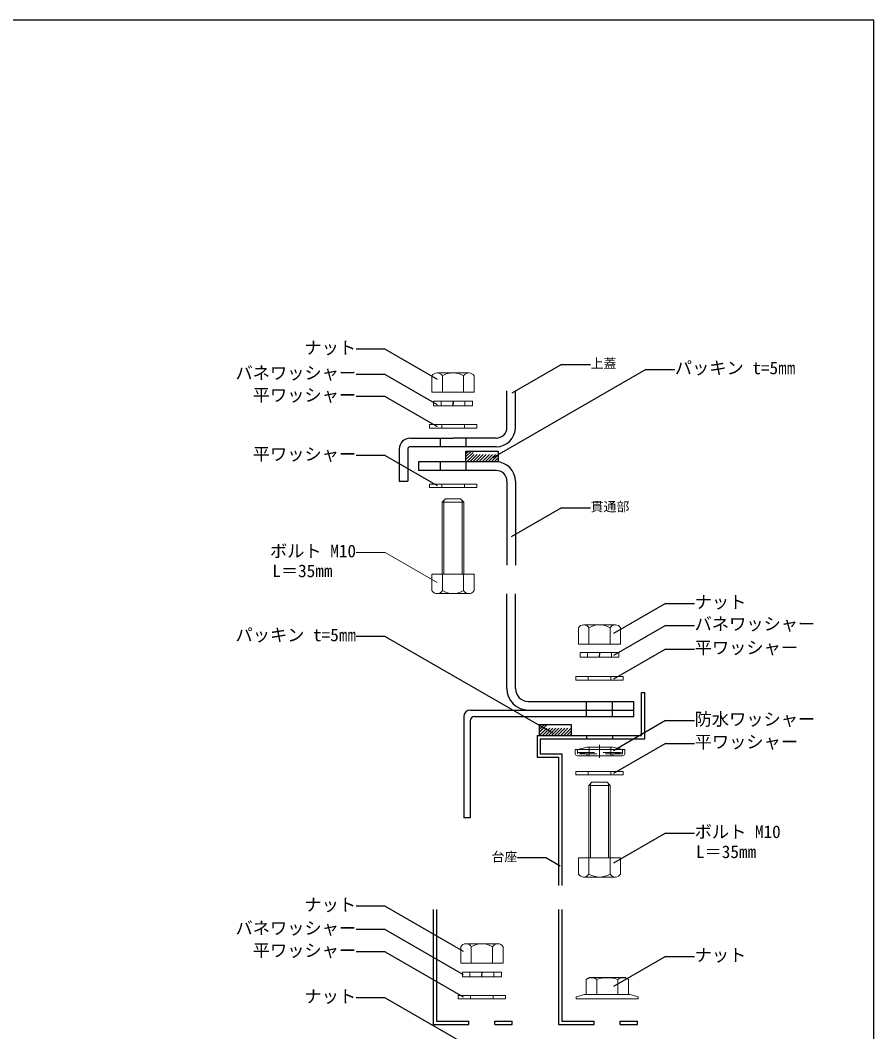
# Model space of a CAD drawing. Units: millimetres on the paper, enlarged 10 times, with parts at other scales. Extents: x -4421 to 4043, y -1481 to 1279.
# Drawn here: x 3052 to 4043, y 105 to 1279 of the extents above; entities that cross this region are included whole.
import ezdxf
from ezdxf.enums import TextEntityAlignment as Align

# ---------------------------------------------------------------- set-up
doc = ezdxf.new("R2010")
doc.units = ezdxf.units.MM
doc.header["$LTSCALE"] = 10
for name, pattern in [('CHAIN1', [8, 5, -1, 1, -1]), ('DASHED1', [1.8, 1.2, -0.6]), ('DASHED2', [3, 2, -1])]:
    doc.linetypes.add(name, pattern=pattern)
for name, color, linetype in [('0-F_図面枠', 7, 'Continuous'), ('F-0_FRP', 4, 'Continuous'), ('F-1_SUS', 7, 'Continuous'), ('F-8_FRP部位名', 2, 'Continuous'), ('F-9_SUS部位名', 2, 'Continuous'), ('F-A_金物名称', 3, 'Continuous')]:
    doc.layers.add(name, color=color, linetype=linetype)
doc.layers.add('F-2_金物', color=7, linetype='Continuous', lineweight=18)
doc.layers.add('F-3', color=7, linetype='Continuous', lineweight=18)
doc.styles.add('ＭＳ ゴシック', font='')
doc.styles.get('ＭＳ ゴシック').set_extended_font_data('MS Gothic')

msp = doc.modelspace()

# ---------------------------------------------------------------- linework, layer by layer
at = {"layer": '0-F_図面枠'}
for p, q in [((4042.93, 1279.02), (42.93, 1279.02)), ((4042.93, -1480.98), (4042.93, 1279.02))]:
    msp.add_line(p, q, dxfattribs=at)
at = {"layer": 'F-0_FRP'}
for p, q in [((3617.08, 806.39), (3617.08, 848.89)), ((3627.08, 806.39), (3627.08, 848.89)), ((3504.58, 793.89), (3554.58, 793.89)), ((3539.58, 793.89), (3539.58, 783.89)), ((3604.58, 793.89), (3554.58, 793.89)), ((3569.58, 793.89), (3569.58, 783.89)), ((3502.08, 781.39), (3502.08, 743.89)), ((3604.58, 783.89), (3504.58, 783.89)), ((3514.58, 766.39), (3514.58, 756.39)), ((3604.58, 766.39), (3514.58, 766.39)), ((3539.58, 766.39), (3539.58, 756.39)), ((3569.58, 766.39), (3569.58, 756.39)), ((3554.58, 756.39), (3514.58, 756.39)), ((3604.58, 756.39), (3554.58, 756.39)), ((3617.08, 743.89), (3617.08, 646.39)), ((3627.08, 743.89), (3627.08, 646.39)), ((3617.08, 503.28), (3617.08, 613.28)), ((3627.08, 503.28), (3627.08, 613.28)), ((3709.58, 470.78), (3709.58, 488.28)), ((3739.58, 470.78), (3739.58, 488.28)), ((3764.58, 470.78), (3764.58, 488.28)), ((3567.08, 470.78), (3567.08, 353.28)), ((3574.58, 478.28), (3642.08, 478.28)), ((3579.58, 470.78), (3764.58, 470.78)), ((3642.08, 478.28), (3764.58, 478.28)), ((3709.58, 470.78), (3739.58, 470.78)), ((3739.58, 470.78), (3764.58, 470.78)), ((3574.58, 465.78), (3574.58, 353.28)), ((3574.58, 353.28), (3567.08, 353.28))]:
    msp.add_line(p, q, dxfattribs=at)
at = {"layer": 'F-0_FRP', "linetype": 'DASHED1'}
for p, q in [((3569.58, 768.95), (3579.52, 778.89)), ((3569.58, 772.49), (3575.98, 778.89)), ((3569.58, 776.02), (3572.45, 778.89)), ((3569.58, 768.95), (3579.52, 778.89)), ((3569.58, 772.49), (3575.98, 778.89)), ((3569.58, 776.02), (3572.45, 778.89)), ((3570.55, 766.39), (3583.05, 778.89)), ((3570.55, 766.39), (3583.05, 778.89)), ((3574.09, 766.39), (3586.59, 778.89)), ((3574.09, 766.39), (3586.59, 778.89)), ((3577.62, 766.39), (3590.12, 778.89)), ((3577.62, 766.39), (3590.12, 778.89)), ((3581.16, 766.39), (3593.66, 778.89)), ((3581.16, 766.39), (3593.66, 778.89)), ((3584.7, 766.39), (3597.2, 778.89)), ((3584.7, 766.39), (3597.2, 778.89)), ((3588.23, 766.39), (3600.73, 778.89)), ((3588.23, 766.39), (3600.73, 778.89)), ((3591.77, 766.39), (3604.27, 778.89)), ((3591.77, 766.39), (3604.27, 778.89)), ((3595.3, 766.39), (3607.08, 778.17)), ((3595.3, 766.39), (3607.08, 778.17)), ((3598.84, 766.39), (3607.08, 774.63)), ((3598.84, 766.39), (3607.08, 774.63)), ((3602.37, 766.39), (3607.08, 771.09)), ((3602.37, 766.39), (3607.08, 771.09)), ((3605.91, 766.39), (3607.08, 767.56)), ((3605.91, 766.39), (3607.08, 767.56))]:
    msp.add_line(p, q, dxfattribs=at)
at = {"layer": 'F-0_FRP'}
for points in [[(3492.08, 781.39), (3492.08, 743.89), (3502.08, 743.89)], [(3642.08, 488.28), (3761.61, 488.28), (3764.58, 488.28)]]:
    msp.add_lwpolyline(points, dxfattribs=at)
msp.add_lwpolyline([(3607.08, 766.39), (3569.58, 766.39), (3569.58, 778.89), (3607.08, 778.89)], close=True, dxfattribs=at)
msp.add_lwpolyline([(3607.08, 766.39), (3569.58, 766.39), (3569.58, 778.89), (3607.08, 778.89)], close=True, dxfattribs=at)
for centre, radius, start, end in [((3604.58, 806.39), 12.5, 270, 0), ((3604.58, 806.39), 22.5, 270, 0), ((3504.58, 781.39), 12.5, 90, 180), ((3504.58, 781.39), 2.5, 90, 180), ((3604.58, 743.89), 22.5, 0, 90), ((3604.58, 743.89), 12.5, 0, 90), ((3642.08, 503.28), 25, 180, 270), ((3642.08, 503.28), 15, 180, 270), ((3574.58, 470.78), 7.5, 90, 180), ((3579.58, 465.78), 5, 90, 180), ((3579.58, 465.78), 5, 90, 180)]:
    msp.add_arc(centre, radius, start, end, dxfattribs=at)
at = {"layer": 'F-1_SUS'}
for p, q in [((3773.33, 498.78), (3777.08, 498.78)), ((3773.33, 448.78), (3773.33, 498.78)), ((3652.08, 448.78), (3773.33, 448.78)), ((3652.08, 448.78), (3652.08, 423.78)), ((3709.58, 448.78), (3709.58, 445.03)), ((3739.58, 448.78), (3739.58, 445.03)), ((3655.83, 445.03), (3709.58, 445.03)), ((3655.83, 445.03), (3655.83, 427.53)), ((3709.58, 445.03), (3739.58, 445.03)), ((3652.08, 423.78), (3677.08, 423.78)), ((3655.83, 427.53), (3680.83, 427.53)), ((3677.08, 423.78), (3677.08, 274.75)), ((3680.83, 427.53), (3680.83, 274.75)), ((3531.57, 246.61), (3531.57, 113.31)), ((3535.32, 246.61), (3535.32, 117.06)), ((3677.08, 246.61), (3677.08, 113.31)), ((3680.83, 246.61), (3680.83, 117.06)), ((3535.32, 117.06), (3573.07, 117.06)), ((3677.08, 113.31), (3718.58, 113.31)), ((3680.83, 117.06), (3718.58, 117.06)), ((3718.58, 113.31), (3718.58, 117.06)), ((3748.58, 117.06), (3768.58, 117.06)), ((3748.58, 113.31), (3748.58, 117.06)), ((3748.58, 113.31), (3768.58, 113.31)), ((3768.58, 113.31), (3768.58, 117.06))]:
    msp.add_line(p, q, dxfattribs=at)
at = {"layer": 'F-1_SUS', "color": 4, "linetype": 'DASHED1'}
for p, q in [((3654.58, 459.18), (3656.67, 461.28)), ((3654.58, 455.65), (3660.21, 461.28)), ((3654.58, 452.11), (3663.74, 461.28)), ((3654.78, 448.78), (3667.28, 461.28)), ((3658.31, 448.78), (3670.81, 461.28)), ((3661.85, 448.78), (3674.35, 461.28)), ((3665.38, 448.78), (3677.88, 461.28)), ((3668.92, 448.78), (3681.42, 461.28)), ((3672.45, 448.78), (3684.95, 461.28)), ((3675.99, 448.78), (3688.49, 461.28)), ((3679.52, 448.78), (3692.02, 461.28)), ((3683.06, 448.78), (3692.08, 457.79)), ((3686.6, 448.78), (3692.08, 454.26)), ((3690.13, 448.78), (3692.08, 450.72))]:
    msp.add_line(p, q, dxfattribs=at)
at = {"layer": 'F-1_SUS', "color": 4}
for p, q in [((3654.58, 461.28), (3654.58, 448.78)), ((3692.08, 461.28), (3654.58, 461.28)), ((3654.58, 461.28), (3654.58, 448.78)), ((3692.08, 461.28), (3654.58, 461.28)), ((3692.08, 448.78), (3692.08, 461.28)), ((3692.08, 448.78), (3692.08, 461.28)), ((3654.58, 448.78), (3692.08, 448.78)), ((3654.58, 448.78), (3692.08, 448.78)), ((3657.04, 456.28), (3657.08, 456.28)), ((3657.04, 456.28), (3657.08, 456.28))]:
    msp.add_line(p, q, dxfattribs=at)
at = {"layer": 'F-1_SUS'}
for points in [[(3739.58, 445.03), (3777.08, 445.03), (3777.08, 498.78)], [(3531.57, 113.31), (3573.07, 113.31), (3573.07, 117.06)], [(3603.07, 113.31), (3603.07, 117.06), (3623.07, 117.06)], [(3603.07, 113.31), (3623.07, 113.31), (3623.07, 117.06)]]:
    msp.add_lwpolyline(points, dxfattribs=at)
at = {"layer": 'F-2_金物'}
for p, q in [((3572.98, 869.69), (3536.17, 869.69)), ((3530.04, 847.19), (3530.04, 866.15)), ((3542.31, 847.19), (3542.31, 866.15)), ((3566.84, 847.19), (3566.84, 866.15)), ((3579.11, 847.19), (3579.11, 866.15)), ((3579.11, 847.19), (3530.04, 847.19)), ((3553.97, 847.19), (3532.24, 847.19)), ((3578.24, 847.19), (3559.35, 847.19)), ((3531.95, 836.9), (3531.95, 831.4)), ((3531.95, 836.9), (3554.58, 836.9)), ((3540.7, 836.9), (3540.7, 831.4)), ((3554.58, 836.9), (3554.09, 831.4)), ((3555.06, 836.9), (3554.58, 831.4)), ((3555.06, 836.9), (3577.2, 836.9)), ((3568.45, 836.9), (3568.45, 831.4)), ((3577.2, 836.9), (3577.2, 831.4)), ((3531.95, 831.4), (3554.09, 831.4)), ((3551.12, 831.4), (3532.24, 831.4)), ((3554.58, 831.4), (3577.2, 831.4)), ((3527.08, 809.61), (3582.08, 809.61)), ((3527.08, 809.61), (3527.08, 805.61)), ((3582.08, 805.61), (3527.08, 805.61)), ((3541.45, 809.61), (3541.45, 805.61)), ((3567.7, 809.61), (3567.7, 805.61)), ((3582.08, 805.61), (3582.08, 809.61)), ((3527.08, 740.64), (3527.08, 736.64)), ((3527.08, 740.64), (3582.08, 740.64)), ((3541.45, 740.64), (3541.45, 736.64)), ((3567.7, 740.64), (3567.7, 736.64)), ((3582.08, 736.64), (3582.08, 740.64)), ((3582.08, 736.64), (3527.08, 736.64)), ((3742.98, 577.26), (3706.17, 577.26)), ((3700.04, 554.76), (3700.04, 573.72)), ((3712.31, 554.76), (3712.31, 573.72)), ((3736.84, 554.76), (3736.84, 573.72)), ((3749.11, 554.76), (3749.11, 573.72)), ((3749.11, 554.76), (3700.04, 554.76)), ((3723.97, 554.76), (3702.24, 554.76)), ((3748.24, 554.76), (3729.35, 554.76)), ((3701.95, 545.28), (3724.58, 545.28)), ((3701.95, 545.28), (3701.95, 539.78)), ((3710.7, 545.28), (3710.7, 539.78)), ((3724.58, 545.28), (3724.09, 539.78)), ((3725.06, 545.28), (3724.58, 539.78)), ((3725.06, 545.28), (3747.2, 545.28)), ((3738.45, 545.28), (3738.45, 539.78)), ((3747.2, 545.28), (3747.2, 539.78)), ((3701.95, 539.78), (3724.09, 539.78)), ((3721.12, 539.78), (3702.24, 539.78)), ((3724.58, 539.78), (3747.2, 539.78)), ((3697.08, 517.18), (3697.08, 513.18)), ((3697.08, 517.18), (3752.08, 517.18)), ((3711.45, 517.18), (3711.45, 513.18)), ((3737.7, 517.18), (3737.7, 513.18)), ((3752.08, 513.18), (3752.08, 517.18)), ((3752.08, 513.18), (3697.08, 513.18)), ((3751.38, 425.17), (3698.88, 425.17)), ((3697.08, 407.16), (3752.08, 407.16)), ((3697.08, 407.16), (3697.08, 403.16)), ((3752.08, 403.16), (3697.08, 403.16)), ((3711.45, 407.16), (3711.45, 403.16)), ((3737.7, 407.16), (3737.7, 403.16)), ((3752.08, 403.16), (3752.08, 407.16)), ((3715.83, 394.42), (3712.08, 390.67)), ((3712.08, 390.67), (3712.08, 306.92)), ((3712.08, 390.67), (3737.08, 390.67)), ((3733.33, 394.42), (3715.83, 394.42)), ((3737.08, 390.67), (3733.33, 394.42)), ((3737.08, 306.92), (3737.08, 390.67)), ((3700.04, 306.92), (3700.04, 287.96)), ((3749.11, 306.92), (3700.04, 306.92)), ((3712.31, 306.92), (3712.31, 287.96)), ((3736.84, 306.92), (3736.84, 287.96)), ((3749.11, 306.92), (3749.11, 287.96)), ((3563.53, 184.53), (3563.53, 203.49)), ((3606.47, 207.03), (3569.67, 207.03)), ((3575.8, 184.53), (3575.8, 203.49)), ((3600.34, 184.53), (3600.34, 203.49)), ((3612.61, 184.53), (3612.61, 203.49)), ((3612.61, 184.53), (3563.53, 184.53)), ((3587.47, 184.53), (3565.73, 184.53)), ((3611.73, 184.53), (3592.84, 184.53)), ((3565.45, 174.17), (3565.45, 168.67)), ((3565.45, 174.17), (3588.07, 174.17)), ((3565.45, 168.67), (3587.59, 168.67)), ((3584.62, 168.67), (3565.73, 168.67)), ((3574.2, 174.17), (3574.2, 168.67)), ((3588.07, 174.17), (3587.59, 168.67)), ((3588.56, 174.17), (3588.07, 168.67)), ((3588.07, 168.67), (3610.7, 168.67)), ((3588.56, 174.17), (3610.7, 174.17)), ((3601.95, 174.17), (3601.95, 168.67)), ((3610.7, 174.17), (3610.7, 168.67)), ((3709.04, 165.7), (3712.95, 167.96)), ((3709.04, 165.7), (3709.04, 147.96)), ((3712.95, 167.96), (3754.2, 167.96)), ((3721.31, 165.7), (3721.31, 147.96)), ((3745.84, 165.7), (3745.84, 147.96)), ((3758.11, 165.7), (3754.2, 167.96)), ((3758.11, 165.7), (3758.11, 147.96)), ((3560.57, 146.96), (3615.57, 146.96)), ((3560.57, 146.96), (3560.57, 142.96)), ((3615.57, 142.96), (3560.57, 142.96)), ((3574.95, 146.96), (3574.95, 142.96)), ((3601.2, 146.96), (3601.2, 142.96)), ((3615.57, 142.96), (3615.57, 146.96)), ((3707.33, 147.96), (3697.67, 145.46)), ((3697.67, 145.46), (3697.67, 142.96)), ((3707.33, 142.96), (3697.67, 142.96)), ((3707.33, 147.96), (3759.83, 147.96)), ((3707.33, 147.96), (3759.83, 147.96)), ((3707.33, 147.96), (3759.83, 147.96)), ((3707.33, 142.96), (3759.83, 142.96)), ((3759.83, 147.96), (3769.48, 145.46)), ((3759.83, 142.96), (3769.48, 142.96)), ((3769.48, 145.46), (3769.48, 142.96))]:
    msp.add_line(p, q, dxfattribs=at)
at = {"layer": 'F-2_金物', "color": 4}
for p, q in [((3698.88, 432.67), (3710.13, 435.17)), ((3737.76, 425.17), (3737.76, 435.17)), ((3714.08, 392.67), (3714.08, 306.92)), ((3735.08, 306.92), (3735.08, 392.67))]:
    msp.add_line(p, q, dxfattribs=at)
at = {"layer": 'F-2_金物', "color": 4, "linetype": 'DASHED2'}
for p, q in [((3712.51, 425.17), (3712.51, 435.17)), ((3698.88, 432.67), (3698.88, 431.42)), ((3710.13, 426.42), (3710.13, 427.67)), ((3740.13, 427.67), (3751.38, 428.92)), ((3740.13, 426.42), (3740.13, 427.67)), ((3751.38, 431.42), (3751.38, 432.67))]:
    msp.add_line(p, q, dxfattribs=at)
at = {"layer": 'F-2_金物', "color": 2, "linetype": 'CHAIN1'}
msp.add_line((3724.58, 423.02), (3724.58, 438.11), dxfattribs=at)
at = {"layer": 'F-2_金物', "linetype": 'DASHED2'}
for p, q in [((3698.88, 431.42), (3698.88, 427.67)), ((3751.38, 427.67), (3698.88, 427.67)), ((3710.13, 425.17), (3710.13, 426.42)), ((3740.13, 425.17), (3740.13, 426.42)), ((3751.38, 427.67), (3751.38, 431.42))]:
    msp.add_line(p, q, dxfattribs=at)
at = {"layer": 'F-2_金物', "color": 4}
msp.add_lwpolyline([(3710.13, 435.17), (3740.13, 435.17), (3751.38, 432.67)], dxfattribs=at)
at = {"layer": 'F-2_金物'}
for points in [[(3696.38, 427.67), (3696.38, 432.67), (3753.88, 432.67), (3753.88, 427.67)], [(3706.17, 284.42), (3742.98, 284.42), (3706.17, 284.42)]]:
    msp.add_lwpolyline(points, dxfattribs=at)
at = {"layer": 'F-2_金物', "color": 4, "linetype": 'DASHED2'}
msp.add_lwpolyline([(3710.13, 427.67), (3698.88, 428.92), (3751.38, 428.92)], dxfattribs=at)
at = {"layer": 'F-2_金物'}
for centre, radius, start, end in [((3536.17, 862.6), 7.08, 29.99985, 149.99985), ((3554.58, 846.67), 23.02, 57.79585, 122.2043), ((3572.98, 862.6), 7.08, 29.99985, 149.99985), ((3706.17, 570.18), 7.08, 29.99985, 149.99985), ((3724.58, 554.24), 23.02, 57.79585, 122.2043), ((3742.98, 570.18), 7.08, 29.99985, 149.99985), ((3698.88, 427.67), 2.5, 180, 270), ((3751.38, 427.67), 2.5, 270, 0), ((3706.17, 291.51), 7.08, 210.00015, 330.00015), ((3724.58, 307.44), 23.02, 237.7957, 302.20415), ((3742.98, 291.51), 7.08, 210.00015, 330.00015), ((3569.67, 199.95), 7.08, 29.99985, 149.99985), ((3588.07, 184.01), 23.02, 57.79585, 122.2043), ((3606.47, 199.95), 7.08, 29.99985, 149.99985), ((3715.17, 157), 10.64, 54.793, 125.207), ((3733.58, 128), 39.64, 71.971, 108.029), ((3751.98, 157), 10.64, 54.793, 125.207)]:
    msp.add_arc(centre, radius, start, end, dxfattribs=at)
at = {"layer": 'F-2_金物', "linetype": 'DASHED2'}
for centre, start, end in [((3697.63, 431.42), 0, 90), ((3708.88, 426.42), 0, 90), ((3741.38, 426.42), 90, 180), ((3752.63, 431.42), 90, 180)]:
    msp.add_arc(centre, 1.25, start, end, dxfattribs=at)
at = {"layer": 'F-2_金物', "color": 4, "linetype": 'DASHED2'}
for centre, start, end in [((3711.38, 426.42), 180, 270), ((3738.88, 426.42), 270, 0)]:
    msp.add_arc(centre, 1.25, start, end, dxfattribs=at)
at = {"layer": 'F-3'}
for p, q in [((3542.08, 719.68), (3542.08, 635.93)), ((3542.08, 719.68), (3567.08, 719.68)), ((3567.08, 719.68), (3563.33, 723.43)), ((3567.08, 635.93), (3567.08, 719.68)), ((3579.11, 635.93), (3530.04, 635.93)), ((3530.04, 635.93), (3530.04, 616.97)), ((3542.31, 635.93), (3542.31, 616.97)), ((3566.84, 635.93), (3566.84, 616.97)), ((3579.11, 635.93), (3579.11, 616.97))]:
    msp.add_line(p, q, dxfattribs=at)
at = {"layer": 'F-3', "color": 4}
for p, q in [((3544.08, 721.68), (3544.08, 635.93)), ((3565.08, 635.93), (3565.08, 721.68))]:
    msp.add_line(p, q, dxfattribs=at)
at = {"layer": 'F-3', "color": 3}
for q in [(3442.11, 661.17), (3536.3, 626.31)]:
    msp.add_line((3475.93, 661.17), q, dxfattribs=at)
at = {"layer": 'F-3'}
for points in [[(3563.33, 723.43), (3545.83, 723.43), (3542.08, 719.68)], [(3572.98, 613.43), (3536.17, 613.43), (3572.98, 613.43)]]:
    msp.add_lwpolyline(points, dxfattribs=at)
for centre, radius, start, end in [((3536.17, 620.52), 7.08, 210.00015, 330.00015), ((3554.58, 636.45), 23.02, 237.7957, 302.20415), ((3572.98, 620.52), 7.08, 210.00015, 330.00015)]:
    msp.add_arc(centre, radius, start, end, dxfattribs=at)
at = {"layer": 'F-8_FRP部位名', "color": 3}
for q in [(3600.59, 771.2), (3812.04, 873.75)]:
    msp.add_line((3778.22, 873.75), q, dxfattribs=at)
at = {"layer": 'F-8_FRP部位名'}
for p, q in [((3680.41, 879.44), (3622.84, 846.2)), ((3680.41, 879.44), (3714.24, 879.44)), ((3680.41, 713.1), (3621.95, 679.35)), ((3680.41, 713.1), (3714.24, 713.1))]:
    msp.add_line(p, q, dxfattribs=at)
at = {"layer": 'F-9_SUS部位名', "color": 3}
for q in [(3442.11, 563.75), (3670, 451.71)]:
    msp.add_line((3475.93, 563.75), q, dxfattribs=at)
at = {"layer": 'F-9_SUS部位名'}
for q in [(3629.23, 306.74), (3678.83, 297.63)]:
    msp.add_line((3663.06, 306.74), q, dxfattribs=at)
at = {"layer": 'F-A_金物名称'}
for p, q in [((3475.93, 897.13), (3442.11, 897.13)), ((3475.93, 897.13), (3536.3, 862.27)), ((3475.93, 867.88), (3442.11, 867.88)), ((3475.93, 867.88), (3536.3, 833.03)), ((3475.93, 842.21), (3442.11, 842.21)), ((3475.93, 842.21), (3536.3, 807.36)), ((3475.93, 773.67), (3442.11, 773.67)), ((3475.93, 773.67), (3536.3, 738.81)), ((3801.2, 601.98), (3740.83, 567.13)), ((3801.2, 601.98), (3835.02, 601.98)), ((3801.2, 576.55), (3740.83, 541.69)), ((3801.2, 576.55), (3835.02, 576.55)), ((3801.2, 549.04), (3740.83, 514.19)), ((3801.2, 549.04), (3835.02, 549.04)), ((3801.2, 465.98), (3740.83, 431.13)), ((3801.2, 465.98), (3835.02, 465.98)), ((3801.2, 439.65), (3740.83, 404.8)), ((3801.2, 439.65), (3835.02, 439.65)), ((3801.2, 335.29), (3740.83, 300.44)), ((3801.2, 335.29), (3835.02, 335.29)), ((3475.93, 250.56), (3442.11, 250.56)), ((3475.93, 250.56), (3566.43, 198.31)), ((3475.93, 223.5), (3442.11, 223.5)), ((3475.93, 223.5), (3566.43, 171.25)), ((3475.93, 197.56), (3442.11, 197.56)), ((3475.93, 197.56), (3566.43, 145.31)), ((3801.2, 192.15), (3740.83, 157.3)), ((3801.2, 192.15), (3835.02, 192.15)), ((3475.93, 144.26), (3442.11, 144.26)), ((3475.93, 144.26), (3566.43, 92.01))]:
    msp.add_line(p, q, dxfattribs=at)

# ---------------------------------------------------------------- texts
at = {"layer": 'F-3', "style": 'ＭＳ ゴシック'}
for s, p in [('ボルト M10', (3342.11, 651.17)), ('L＝35㎜', (3344.74, 628.17))]:
    msp.add_text(s, height=14.66, dxfattribs=at).set_placement(p, align=Align.BOTTOM_LEFT)
at = {"layer": 'F-8_FRP部位名', "style": 'ＭＳ ゴシック'}
for s, p in [('上蓋', (3714.24, 871.94)), ('貫通部', (3714.24, 705.6))]:
    msp.add_text(s, height=11, dxfattribs=at).set_placement(p, align=Align.BOTTOM_LEFT)
at = {"layer": 'F-8_FRP部位名', "color": 7, "style": 'ＭＳ ゴシック'}
msp.add_text('パッキン t=5㎜', height=14.66, dxfattribs=at).set_placement((3812.04, 863.75), align=Align.BOTTOM_LEFT)
at = {"layer": 'F-9_SUS部位名', "color": 7, "style": 'ＭＳ ゴシック'}
msp.add_text('パッキン t=5㎜', height=14.66, dxfattribs=at).set_placement((3302.11, 553.75), align=Align.BOTTOM_LEFT)
at = {"layer": 'F-9_SUS部位名', "style": 'ＭＳ ゴシック'}
msp.add_text('台座', height=11, dxfattribs=at).set_placement((3599.23, 299.24), align=Align.BOTTOM_LEFT)
at = {"layer": 'F-A_金物名称', "color": 7, "style": 'ＭＳ ゴシック'}
for s, p in [('ナット', (3382.11, 887.13)), ('バネワッシャー', (3302.11, 857.88)), ('平ワッシャー', (3322.11, 832.21)), ('平ワッシャー', (3322.11, 763.67)), ('ナット', (3835.02, 591.98)), ('バネワッシャー', (3835.02, 566.55)), ('平ワッシャー', (3835.02, 539.04)), ('防水ワッシャー', (3835.02, 455.98)), ('平ワッシャー', (3835.02, 429.65)), ('ボルト M10', (3835.02, 325.29)), ('L＝35㎜', (3836.52, 302.09)), ('ナット', (3382.11, 240.56)), ('バネワッシャー', (3302.11, 213.5)), ('平ワッシャー', (3322.11, 187.56)), ('ナット', (3835.02, 182.15)), ('ナット', (3382.11, 134.26))]:
    msp.add_text(s, height=14.66, dxfattribs=at).set_placement(p, align=Align.BOTTOM_LEFT)

doc.saveas('drawing.dxf')
